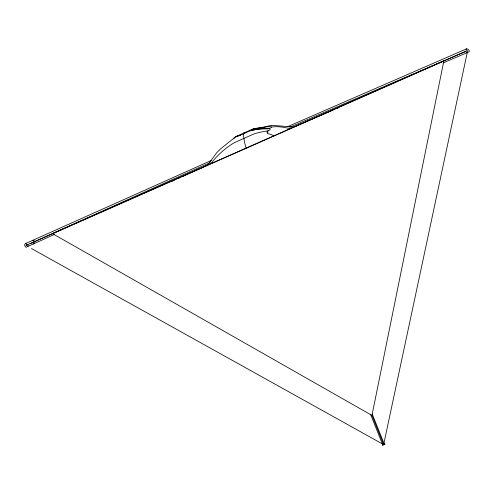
<?xml version="1.0" encoding="UTF-8"?>
<svg xmlns="http://www.w3.org/2000/svg" width="494" height="494" viewBox="0 0 494 494"><rect width="100%" height="100%" fill="white"/><g stroke="black" fill="none" stroke-linecap="round" stroke-linejoin="round"><path stroke-width="0.74" d="M371.957 415.411L443.878 60.787L52.432 233.569L371.957 415.411L383.64 444.606L382.683 444.693C380.473 446.514 387.42 443.544 384.252 444.038L372.235 414.046M467.688 50.518L383.64 444.606L31.455 248.538M32.45 240.739L33.215 240.195L34.172 240.751L34.629 241.597L33.536 242.072L34.617 243.406L34.419 243.696M207.776 164.953L216.829 152.578L220.417 149.009L235.533 136.875M233.495 138.851L235.243 137.048L240.559 135.097L236.465 136.468L237.46 135.974L243.666 133.96C251.792 128.625 261.622 129.107 269.909 128.706L270.162 129.731L267.643 131.027L266.933 131.984L268.1 132.225L267.106 132.701L267.285 133.436L271.385 134.559L273.75 136.035M211.309 160.464L25.33 243.647C23.656 244.586 25.54 248.649 27.059 246.827L54.167 234.557M443.476 62.769L467.911 52.308C472.468 51.395 464.588 45.849 466.404 51.092L289.768 127.285M172.122 181.174L174.228 180.224M177.741 178.637L180.545 177.365M181.953 176.728L207.931 164.971M210.154 162.588L25.966 245.481L27.059 244.999L26.293 243.845L25.33 243.647M235.477 136.789L253.49 128.699M29.998 243.696L465.743 51.376A2.186 1.933 -50.4 0 0 467.25 52.592M287.539 126.692L466.694 48.776M292.707 127.353L333.055 110.069M336.593 108.557L338.717 107.643M253.521 128.798L273.034 125.414L292.59 126.964M271.367 126.063L268.162 126.155L266.519 126.544L267.507 126.791L253.441 128.94L250.501 130.688L260.999 128.156L258.813 128.934L264.271 128.032L263.629 128.465L265.784 128.693L270.101 128.057L271.558 127.464L271.465 127.106C277.369 126.032 283.556 127.205 289.367 128.44M33.851 243.943L32.443 242.548M370.698 414.694L382.683 444.693M27.794 244.672A2.124 1.815 12.3 0 1 27.788 246.494M382.362 443.896A1.698 1.321 -18.3 0 1 383.931 443.242M246.136 148.064A81.331 7.2 66.2 0 1 244.499 142.111L243.314 134.825A81.331 7.2 66.2 0 1 244.518 132.843M211.222 163.236A80.997 73.921 -12.2 0 1 233.909 142.908L253.91 133.936A80.997 73.921 -12.2 0 1 268.057 130.848"/></g></svg>
